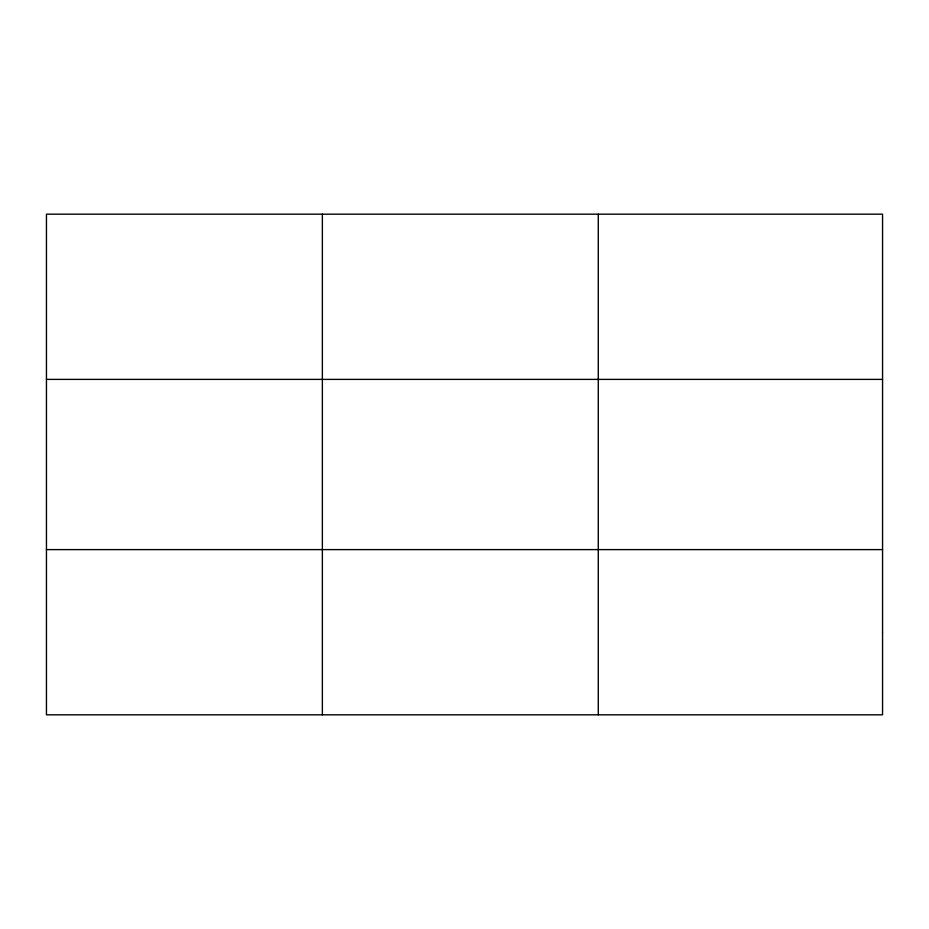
<?xml version="1.0" encoding="UTF-8"?>
<svg xmlns="http://www.w3.org/2000/svg" width="929" height="929" viewBox="0 0 929 929"><rect width="100%" height="100%" fill="white"/><g stroke="black" fill="none" stroke-linecap="round" stroke-linejoin="round"><path stroke-width="1.39" d="M322.363 214.181L322.363 714.819M598.276 214.181L598.276 714.819M46.45 379.392L882.55 379.392M46.45 549.608L882.55 549.608M882.55 632.208L882.55 714.819L46.45 714.819L46.45 214.181L882.55 214.181L882.55 632.208"/></g></svg>
